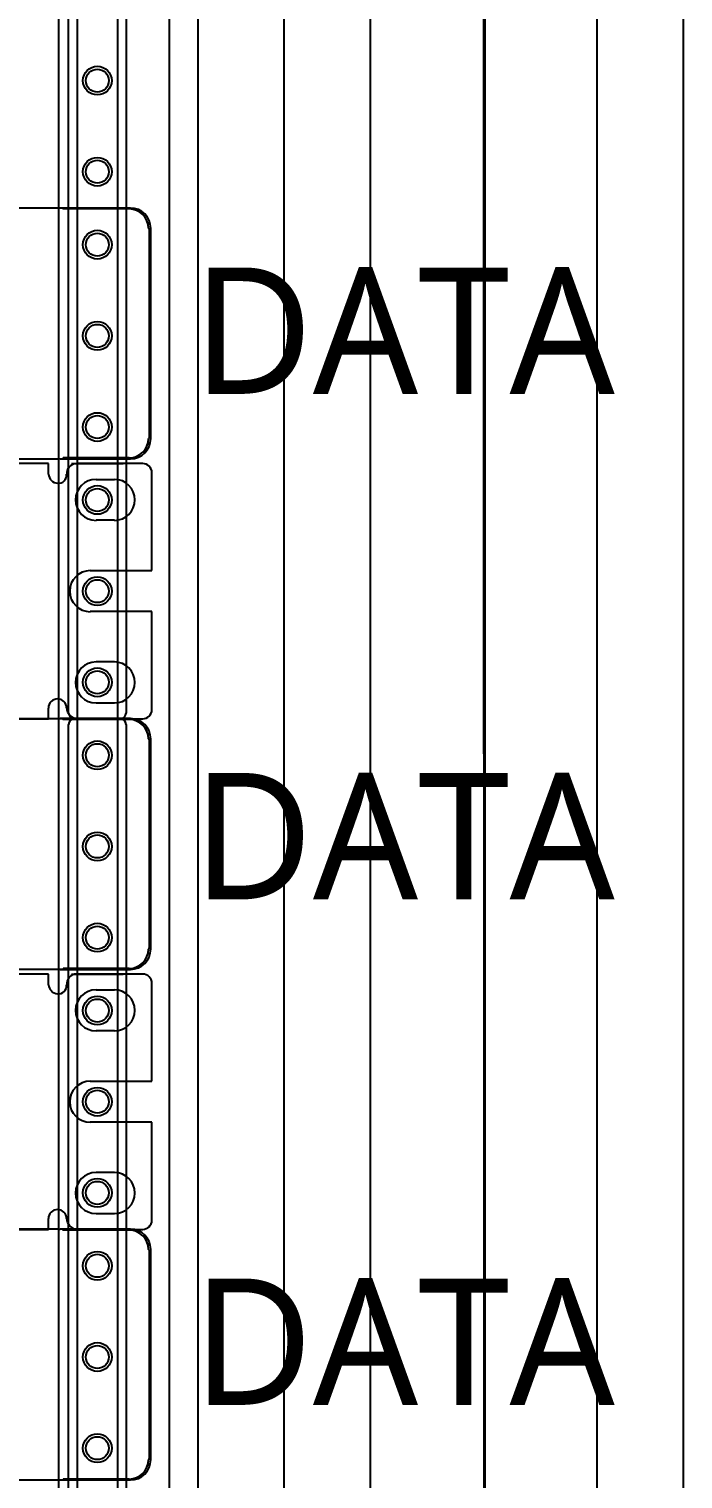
# Model space of a CAD drawing. Header units: millimetres. Extents: x -1589 to 88627, y 12943 to 76663.
# Drawn here: x 36803 to 37942, y 56078 to 58602 of the extents above; entities that cross this region are included whole.
import ezdxf

# ---------------------------------------------------------------- set-up
doc = ezdxf.new("R2010")
doc.units = ezdxf.units.MM
doc.header["$LTSCALE"] = 200
for name, color, linetype in [('2', 2, 'Continuous'), ('4', 4, 'Continuous'), ('7__ALL_ROUNDS', 7, 'Continuous'), ('form$0$SHEET$0$AA-BORD-FORM', 7, 'Continuous'), ('Slim-nut', 57, 'Continuous'), ('ztemper', 7, 'Continuous')]:
    doc.layers.add(name, color=color, linetype=linetype)
doc.styles.add('sukwoo', font='malgun.ttf')

# ---------------------------------------------------------------- blocks, each defined once
blk = doc.blocks.new('A$C1B484D96')
at = {"layer": 'Slim-nut'}
for p, q in [((0, 1), (0, 399.05)), ((1, 400.05), (9, 400.05)), ((10, 399.05), (10, 1)), ((0.5, 355.6), (9.5, 355.6)), ((0.5, 311.15), (9.5, 311.15)), ((0.5, 88.9), (9.5, 88.9)), ((0.5, 44.45), (9.5, 44.45)), ((9, 0), (1, 0))]:
    blk.add_line(p, q, dxfattribs=at)
for centre, radius in [((5, 393.7), 2.5), ((5, 393.7), 2), ((5, 377.82), 2.5), ((5, 377.82), 2), ((5, 361.95), 2.5), ((5, 361.95), 2), ((5, 349.25), 2.5), ((5, 349.25), 2), ((5, 333.37), 2.5), ((5, 333.37), 2), ((5, 317.5), 2.5), ((5, 317.5), 2), ((5, 304.8), 2.5), ((5, 304.8), 2), ((5, 288.92), 2.5), ((5, 288.92), 2), ((5, 273.05), 2.5), ((5, 273.05), 2), ((5, 111.12), 2.5), ((5, 111.12), 2), ((5, 95.25), 2.5), ((5, 95.25), 2), ((5, 82.55), 2.5), ((5, 82.55), 2), ((5, 66.67), 2.5), ((5, 66.67), 2), ((5, 50.8), 2.5), ((5, 50.8), 2), ((5, 38.1), 2.5), ((5, 38.1), 2), ((5, 22.22), 2.5), ((5, 22.22), 2), ((5, 6.35), 2.5), ((5, 6.35), 2)]:
    blk.add_circle(centre, radius, dxfattribs=at)
for centre, start, end in [((1, 399.05), 90, 180), ((9, 399.05), 0, 90), ((1, 1), 180, 270), ((9, 1), 270, 0)]:
    blk.add_arc(centre, 1, start, end, dxfattribs=at)
blk = doc.blocks.new('rack2000')
at = {"color": 8, "linetype": 'Continuous'}
for p, q in [((634.03, 1950.05), (634.03, 130)), ((649.03, 1950.05), (649.03, 61)), ((664.03, 1950.05), (664.03, 61)), ((684.03, 1950.05), (684.03, 61)), ((684.03, 1950.05), (684.03, 61)), ((609.78, 1931.05), (609.78, 130)), ((613.03, 1931.05), (613.03, 130)), ((620.03, 1931.05), (620.03, 130)), ((629.03, 1931.05), (629.03, 130))]:
    blk.add_line(p, q, dxfattribs=at)
at = {"layer": 'Slim-nut', "color": 8, "linetype": 'Continuous'}
for p in [(611.53, 930.1), (611.53, 530.05)]:
    blk.add_blockref('A$C1B484D96', p, dxfattribs=at)
blk = doc.blocks.new('360 iPatch Cat6 24Port Panel')
at = {"color": 7, "linetype": 'Continuous', "lineweight": 25}
for p, q in [((108884.6, 33181.45), (108463.78, 33181.45)), ((108896.87, 33181.32), (108886.1, 33181.32)), ((108900.15, 33178.03), (108900.02, 33178.17)), ((108900.15, 33178.03), (108900.15, 33143.98)), ((108900.15, 33143.98), (108900.02, 33143.84)), ((108463.74, 33140.56), (108884.64, 33140.56)), ((108896.87, 33140.69), (108886.1, 33140.69))]:
    blk.add_line(p, q, dxfattribs=at)
for centre, start, end in [((108896.87, 33178.17), 0, 90), ((108896.87, 33143.84), 270, 0)]:
    blk.add_arc(centre, 3.15, start, end, dxfattribs=at)
at = {"layer": '7__ALL_ROUNDS', "color": 7, "linetype": 'Continuous', "lineweight": 25}
for p, q in [((108885.52, 33181.45), (108884.6, 33181.45)), ((108885.98, 33181.43), (108885.6, 33181.45)), ((108897.1, 33181.47), (108885.62, 33181.47)), ((108885.98, 33181.43), (108886.1, 33181.32)), ((108900.39, 33143.83), (108900.39, 33178.18)), ((108884.64, 33140.56), (108885.52, 33140.56)), ((108885.52, 33140.56), (108885.98, 33140.58)), ((108885.62, 33140.54), (108897.1, 33140.54)), ((108885.98, 33140.58), (108886.1, 33140.69)), ((108885.98, 33140.58), (108885.98, 33140.58))]:
    blk.add_line(p, q, dxfattribs=at)
for centre, radius, start, end in [((108885.52, 33168.24), 13.2, 89.6563, 90.0016), ((108897.1, 33178.18), 3.29, 0, 90), ((108897.1, 33143.83), 3.29, 270, 0)]:
    blk.add_arc(centre, radius, start, end, dxfattribs=at)
blk = doc.blocks.new('entry')
at = {"color": 7}
for p, q in [((223.49, 44.45), (-223.49, 44.45)), ((223.49, 42.59), (223.49, 44.45)), ((239.92, 44.45), (228.41, 44.45)), ((231.79, 41.69), (234.98, 41.69)), ((241.51, 25.79), (241.51, 42.86)), ((234.98, 34.56), (231.79, 34.56)), ((230.77, 25.79), (241.51, 25.79)), ((241.51, 18.66), (230.77, 18.66)), ((241.51, 1.59), (241.51, 18.66)), ((234.98, 9.89), (231.79, 9.89)), ((231.79, 2.76), (234.98, 2.76)), ((-223.49, 0), (223.49, 0)), ((223.49, 0), (223.49, 1.86)), ((228.41, 0), (239.92, 0))]:
    blk.add_line(p, q, dxfattribs=at)
for centre, radius, start, end in [((228.41, 42.71), 1.74, 90, 184.9137), ((239.92, 42.86), 1.59, 360, 90), ((225.27, 42.78), 1.79, 186.0597, 263.9403), ((225.23, 42.44), 1.44, 263.9403, 4.9137), ((231.79, 38.12), 3.57, 90, 270), ((234.98, 38.12), 3.57, 270, 90), ((230.77, 22.22), 3.57, 90, 270), ((231.79, 6.32), 3.57, 90, 270), ((234.98, 6.32), 3.57, 270, 90), ((225.08, 1.86), 1.59, 90, 180), ((225.08, 1.86), 1.59, 1.146, 90), ((228.61, 1.93), 1.94, 181.146, 263.9403), ((239.92, 1.59), 1.59, 270, 0)]:
    blk.add_arc(centre, radius, start, end, dxfattribs=at)
blk = doc.blocks.new('rack2000-1')
at = {"color": 8, "linetype": 'Continuous'}
for p, q in [((-280, -121.92), (-280, -2010.97)), ((-265, -121.92), (-265, -2010.97))]:
    blk.add_line(p, q, dxfattribs=at)
at = {"layer": '4', "color": 8, "linetype": 'Continuous'}
blk.add_line((-300, -121.92), (-299.5, -2010.97), dxfattribs=at)

msp = doc.modelspace()

# ---------------------------------------------------------------- block references
at = {"ltscale": 2, "xscale": 10.66757734301063, "yscale": 10.66757734301063, "zscale": 10.66757734301063}
for p in [(-1124688.7, -295675.3), (-1124688.7, -296564.3), (-1124688.7, -297453.3)]:
    msp.add_blockref('360 iPatch Cat6 24Port Panel', p, dxfattribs=at)
at = {"layer": 'form$0$SHEET$0$AA-BORD-FORM', "xscale": 10, "yscale": 10, "zscale": 10}
for name, p in [('rack2000', (30756.4, 48100.3)), ('rack2000-1', (40591.7, 68820))]:
    msp.add_blockref(name, p, dxfattribs=at)
at = {"layer": 'ztemper', "xscale": 10, "yscale": 10, "zscale": 10}
for p in [(34601.6, 57401.3), (34601.6, 56512.3)]:
    msp.add_blockref('entry', p, dxfattribs=at)

# ---------------------------------------------------------------- texts
at = {"layer": '2', "style": 'sukwoo'}
for p in [(37088.1, 57967), (37088.1, 57086.8), (37088.1, 56206.6)]:
    msp.add_text('DATA', height=220, dxfattribs=at).set_placement(p)

doc.saveas('drawing.dxf')
